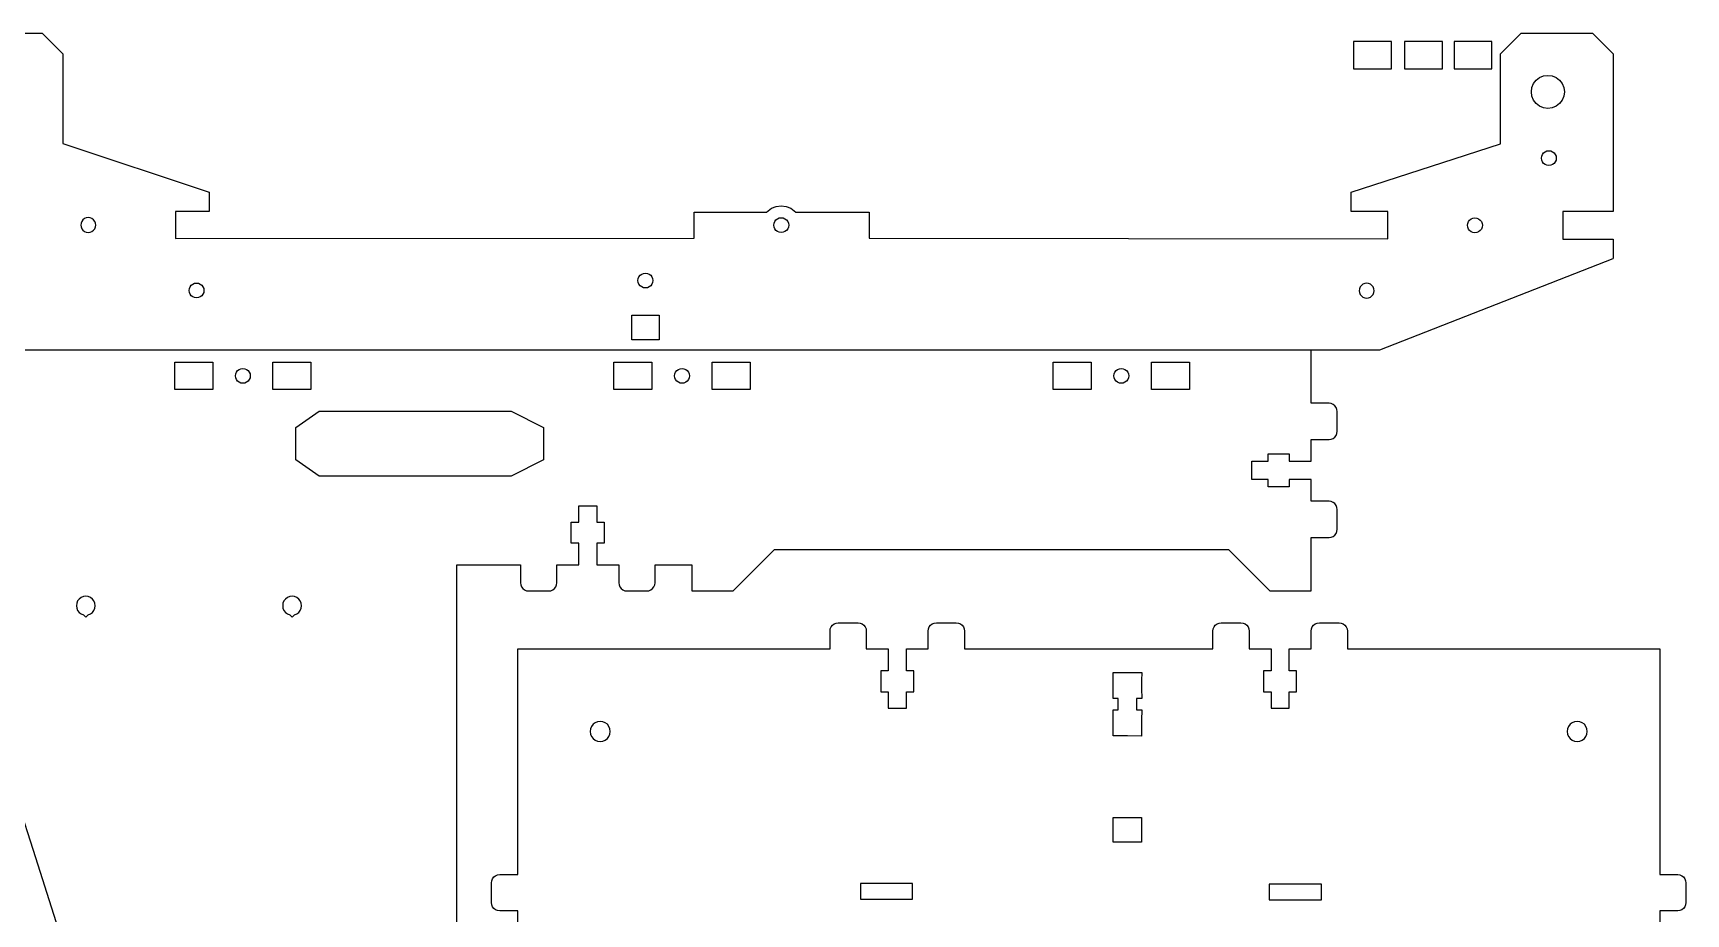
# Model space of a CAD drawing. Extents: x 80 to 899, y 36 to 580.
# Drawn here: x 498.6 to 899.2, y 366 to 579.6 of the extents above; entities that cross this region are included whole.
import ezdxf

# ---------------------------------------------------------------- set-up
doc = ezdxf.new("R2010")
doc.units = 0
doc.layers.get('0').update_dxf_attribs({"linetype": 'CONTINUOUS'})

msp = doc.modelspace()

# ---------------------------------------------------------------- linework, layer by layer
at = {"color": 5}
for p, q in [((483.505729, 579.637229), (500.839959, 579.637229)), ((500.839959, 579.637229), (505.851153, 574.636026)), ((854.264138, 574.575354), (859.275332, 579.576557)), ((859.275332, 579.576557), (876.609562, 579.576557)), ((876.609562, 579.576557), (881.620728, 574.575354)), ((505.851153, 574.636026), (505.848331, 552.814688)), ((854.264138, 552.800724), (854.264138, 574.575354)), ((881.620728, 574.575354), (881.620728, 536.36588)), ((505.848331, 552.814688), (541.322733, 541.065693)), ((818.106674, 541.06725), (854.264138, 552.800724)), ((541.322733, 541.065693), (541.322676, 536.364336)), ((818.106674, 536.36588), (818.106674, 541.06725)), ((676.441391, 536.219296), (677.611682, 537.144788)), ((677.611682, 537.144788), (678.750392, 537.615427)), ((678.750392, 537.615427), (679.972358, 537.775927)), ((679.972358, 537.775927), (681.194324, 537.615427)), ((681.194324, 537.615427), (682.333034, 537.144709)), ((682.333034, 537.144709), (683.490794, 536.218653)), ((533.164309, 536.364336), (533.153585, 529.807298)), ((541.322676, 536.364336), (533.164309, 536.364336)), ((658.843989, 529.921372), (658.846811, 536.218732)), ((658.846811, 536.218732), (676.441391, 536.219296)), ((683.490794, 536.218653), (701.272713, 536.218709)), ((701.272713, 536.218709), (701.272713, 529.923181)), ((826.972036, 536.36588), (818.106674, 536.36588)), ((826.972036, 529.777735), (826.972036, 536.36588)), ((881.620728, 536.36588), (869.397938, 536.36588)), ((869.397938, 536.36588), (869.397938, 529.664711)), ((533.153585, 529.807298), (658.843989, 529.921372)), ((701.272713, 529.923181), (826.972036, 529.777735)), ((869.397938, 529.664711), (881.620728, 529.664711)), ((881.620728, 529.664711), (881.620728, 524.96334)), ((808.384654, 489.866712), (808.384654, 502.790825)), ((812.73463, 489.866712), (808.384654, 489.866712)), ((813.252254, 489.798697), (812.73463, 489.866712)), ((813.734628, 489.599307), (813.252254, 489.798697)), ((814.148846, 489.282117), (813.734628, 489.599307)), ((814.466656, 488.868718), (814.148846, 489.282117)), ((814.66647, 488.387332), (814.466656, 488.868718)), ((814.734626, 487.870724), (814.66647, 488.387332)), ((814.734626, 483.080284), (814.734626, 487.870724)), ((808.384654, 475.794886), (808.384654, 481.084324)), ((808.384654, 481.084324), (812.73463, 481.084324)), ((812.73463, 481.084324), (813.252254, 481.152311)), ((813.252254, 481.152311), (813.734628, 481.351701)), ((813.734628, 481.351701), (814.148846, 481.668919)), ((814.148846, 481.668919), (814.466656, 482.082318)), ((814.466656, 482.082318), (814.66647, 482.563704)), ((814.66647, 482.563704), (814.734626, 483.080284)), ((797.984737, 475.794886), (797.984737, 477.591287)), ((797.984737, 477.591287), (803.084719, 477.591287)), ((803.084719, 477.591287), (803.084719, 475.794886)), ((794.034783, 471.403706), (794.034783, 475.794886)), ((794.034783, 475.794886), (797.984737, 475.794886)), ((803.084719, 475.794886), (808.384654, 475.794886)), ((797.984737, 471.403706), (794.034783, 471.403706)), ((797.984737, 469.607277), (797.984737, 471.403706)), ((803.084719, 469.607277), (797.984737, 469.607277)), ((808.384654, 471.403706), (803.084719, 471.403706)), ((803.084719, 471.403706), (803.084719, 469.607277)), ((808.384654, 466.114269), (808.384654, 471.403706)), ((630.886096, 461.074401), (630.886096, 465.016509)), ((630.886096, 465.016509), (635.286053, 465.016509)), ((635.286053, 465.016509), (635.286053, 461.074401)), ((812.73463, 466.114269), (808.384654, 466.114269)), ((813.252254, 466.046282), (812.73463, 466.114269)), ((813.734628, 465.846892), (813.252254, 466.046282)), ((814.148846, 465.529702), (813.734628, 465.846892)), ((814.466656, 465.116303), (814.148846, 465.529702)), ((814.66647, 464.634917), (814.466656, 465.116303)), ((629.086111, 455.984608), (629.086111, 461.074401)), ((629.086111, 461.074401), (630.886096, 461.074401)), ((635.286053, 461.074401), (637.08601, 461.074401)), ((637.08601, 461.074401), (637.08601, 455.984608)), ((814.734626, 464.118309), (814.66647, 464.634917)), ((814.734626, 459.327897), (814.734626, 464.118309)), ((808.384654, 444.407796), (808.384654, 457.331909)), ((808.384654, 457.331909), (812.73463, 457.331909)), ((812.73463, 457.331909), (813.252254, 457.399924)), ((813.252254, 457.399924), (813.734628, 457.599314)), ((813.734628, 457.599314), (814.148846, 457.916532)), ((814.148846, 457.916532), (814.466656, 458.329903)), ((814.466656, 458.329903), (814.66647, 458.811318)), ((814.66647, 458.811318), (814.734626, 459.327897)), ((630.886096, 455.984608), (629.086111, 455.984608)), ((630.886096, 450.695199), (630.886096, 455.984608)), ((637.08601, 455.984608), (635.286053, 455.984608)), ((635.286053, 455.984608), (635.286053, 450.695199)), ((668.329054, 444.407796), (678.328978, 454.387795)), ((678.328978, 454.387795), (788.384807, 454.387795)), ((788.384807, 454.387795), (798.384759, 444.407796)), ((601.38631, 334.428082), (601.38631, 450.695199)), ((601.38631, 450.695199), (616.786161, 450.695199)), ((616.786161, 450.695199), (616.786161, 446.353888)), ((625.586104, 446.353888), (625.586104, 450.695199)), ((625.586104, 450.695199), (630.886096, 450.695199)), ((635.286053, 450.695199), (640.585989, 450.695199)), ((640.585989, 450.695199), (640.585989, 446.353888)), ((649.385932, 446.353888), (649.385932, 450.695199)), ((649.385932, 450.695199), (658.329103, 450.695199)), ((658.329103, 450.695199), (658.329103, 444.407796)), ((616.786161, 446.353888), (616.854346, 445.83728)), ((616.854346, 445.83728), (617.054131, 445.355893)), ((617.054131, 445.355893), (617.371998, 444.942494)), ((617.371998, 444.942494), (617.786159, 444.625305)), ((624.586106, 444.625305), (625.000323, 444.942494)), ((625.000323, 444.942494), (625.318162, 445.355893)), ((625.318162, 445.355893), (625.517975, 445.83728)), ((625.517975, 445.83728), (625.586104, 446.353888)), ((640.585989, 446.353888), (640.654146, 445.83728)), ((640.654146, 445.83728), (640.853931, 445.355893)), ((640.853931, 445.355893), (641.17177, 444.942494)), ((641.17177, 444.942494), (641.585987, 444.625305)), ((648.385934, 444.625305), (648.800152, 444.942494)), ((648.800152, 444.942494), (649.11799, 445.355893)), ((649.11799, 445.355893), (649.317747, 445.83728)), ((649.317747, 445.83728), (649.385932, 446.353888)), ((617.786159, 444.625305), (618.268533, 444.425915)), ((618.268533, 444.425915), (618.786185, 444.357899)), ((618.786185, 444.357899), (623.586136, 444.357899)), ((623.586136, 444.357899), (624.103788, 444.425915)), ((624.103788, 444.425915), (624.586106, 444.625305)), ((641.585987, 444.625305), (642.068333, 444.425915)), ((642.068333, 444.425915), (642.585985, 444.357899)), ((642.585985, 444.357899), (647.385964, 444.357899)), ((647.385964, 444.357899), (647.903588, 444.425915)), ((647.903588, 444.425915), (648.385934, 444.625305)), ((658.329103, 444.407796), (668.329054, 444.407796)), ((798.384759, 444.407796), (808.384654, 444.407796))]:
    msp.add_line(p, q, dxfattribs=at)
at = {"color": 0}
for p, q in [((827.88917, 577.588068), (818.707578, 577.588068)), ((818.707578, 577.588068), (818.707578, 570.988132)), ((827.88917, 570.988132), (827.88917, 577.588068)), ((840.226424, 577.588068), (831.044832, 577.588068)), ((831.044832, 577.588068), (831.044832, 570.988132)), ((840.226424, 570.988132), (840.226424, 577.588068)), ((852.230239, 577.588068), (843.048647, 577.588068)), ((843.048647, 577.588068), (843.048647, 570.988132)), ((852.230239, 570.988132), (852.230239, 577.588068)), ((818.707578, 570.988132), (827.88917, 570.988132)), ((831.044832, 570.988132), (840.226424, 570.988132)), ((843.048647, 570.988132), (852.230239, 570.988132))]:
    msp.add_line(p, q, dxfattribs=at)
at = {"color": 7}
for p, q in [((863.785385, 568.838058), (864.752278, 569.23777)), ((864.752278, 569.23777), (865.789868, 569.37408)), ((865.789868, 569.37408), (866.827458, 569.23777)), ((866.827458, 569.23777), (867.794351, 568.838058)), ((861.78093, 565.373131), (861.917525, 566.408661)), ((861.917525, 564.337602), (861.78093, 565.373131)), ((861.917525, 566.408661), (862.318027, 567.373607)), ((862.318027, 567.373607), (862.955115, 568.202268)), ((862.955115, 568.202268), (863.785385, 568.838058)), ((867.794351, 568.838058), (868.624621, 568.202268)), ((868.624621, 568.202268), (869.261738, 567.373607)), ((869.261738, 567.373607), (869.662239, 566.408661)), ((869.662239, 566.408661), (869.798835, 565.373131)), ((869.798835, 565.373131), (869.662239, 564.337602)), ((862.318027, 563.372656), (861.917525, 564.337602)), ((862.955115, 562.544023), (862.318027, 563.372656)), ((863.785385, 561.908204), (862.955115, 562.544023)), ((864.752278, 561.508493), (863.785385, 561.908204)), ((865.789868, 561.37218), (864.752278, 561.508493)), ((866.827458, 561.508493), (865.789868, 561.37218)), ((867.794351, 561.908204), (866.827458, 561.508493)), ((868.624621, 562.544023), (867.794351, 561.908204)), ((869.261738, 563.372656), (868.624621, 562.544023)), ((869.662239, 564.337602), (869.261738, 563.372656)), ((864.220346, 549.307377), (864.281814, 549.773383)), ((864.281814, 548.841372), (864.220346, 549.307377)), ((864.281814, 549.773383), (864.462041, 550.20761)), ((864.462041, 548.407173), (864.281814, 548.841372)), ((864.462041, 550.20761), (864.748722, 550.580479)), ((864.748722, 550.580479), (865.122356, 550.866599)), ((865.122356, 550.866599), (865.557458, 551.046459)), ((865.557458, 551.046459), (866.024366, 551.107842)), ((866.024366, 551.107842), (866.491275, 551.046459)), ((866.491275, 551.046459), (866.926377, 550.866599)), ((866.926377, 550.866599), (867.300011, 550.580479)), ((867.300011, 550.580479), (867.586692, 550.20761)), ((867.586692, 550.20761), (867.766919, 549.773383)), ((867.766919, 548.841372), (867.586692, 548.407173)), ((867.766919, 549.773383), (867.828387, 549.307377)), ((867.828387, 549.307377), (867.766919, 548.841372)), ((864.748722, 548.034301), (864.462041, 548.407173)), ((865.122356, 547.748156), (864.748722, 548.034301)), ((865.557458, 547.568296), (865.122356, 547.748156)), ((866.024366, 547.506941), (865.557458, 547.568296)), ((866.491275, 547.568296), (866.024366, 547.506941)), ((866.926377, 547.748156), (866.491275, 547.568296)), ((867.300011, 548.034301), (866.926377, 547.748156)), ((867.586692, 548.407173), (867.300011, 548.034301)), ((510.274704, 533.541936), (510.213236, 533.075956)), ((510.213236, 533.075956), (510.274704, 532.609954)), ((510.454931, 533.976163), (510.274704, 533.541936)), ((510.741612, 534.349035), (510.454931, 533.976163)), ((511.115246, 534.63518), (510.741612, 534.349035)), ((511.550348, 534.81504), (511.115246, 534.63518)), ((512.017257, 534.876367), (511.550348, 534.81504)), ((512.484165, 534.81504), (512.017257, 534.876367)), ((512.919267, 534.63518), (512.484165, 534.81504)), ((513.292901, 534.349035), (512.919267, 534.63518)), ((513.579583, 533.976163), (513.292901, 534.349035)), ((513.75981, 533.541936), (513.579583, 533.976163)), ((513.821278, 533.075956), (513.75981, 533.541936)), ((513.75981, 532.609954), (513.821278, 533.075956)), ((678.168337, 533.063993), (678.229805, 533.529967)), ((678.229805, 532.597987), (678.168337, 533.063993)), ((678.229805, 533.529967), (678.410032, 533.964197)), ((678.410032, 533.964197), (678.696714, 534.337069)), ((678.696714, 534.337069), (679.070348, 534.623214)), ((679.070348, 534.623214), (679.50545, 534.803074)), ((679.50545, 534.803074), (679.972358, 534.864401)), ((679.972358, 534.864401), (680.439266, 534.803074)), ((680.439266, 534.803074), (680.874368, 534.623214)), ((680.874368, 534.623214), (681.248002, 534.337069)), ((681.248002, 534.337069), (681.534684, 533.964197)), ((681.534684, 533.964197), (681.714911, 533.529967)), ((681.714911, 533.529967), (681.776379, 533.063993)), ((681.776379, 533.063993), (681.714911, 532.597987)), ((846.29407, 533.015309), (846.355538, 533.481286)), ((846.355538, 532.549304), (846.29407, 533.015309)), ((846.355538, 533.481286), (846.535765, 533.915514)), ((846.535765, 533.915514), (846.822446, 534.288386)), ((846.822446, 534.288386), (847.19608, 534.574531)), ((847.19608, 534.574531), (847.631182, 534.754391)), ((847.631182, 534.754391), (848.098091, 534.815718)), ((848.098091, 534.815718), (848.564999, 534.754391)), ((848.564999, 534.754391), (849.000101, 534.574531)), ((849.000101, 534.574531), (849.373735, 534.288386)), ((849.373735, 534.288386), (849.660416, 533.915514)), ((849.660416, 533.915514), (849.840644, 533.481286)), ((849.840644, 533.481286), (849.902112, 533.015309)), ((849.902112, 533.015309), (849.840644, 532.549304)), ((510.274704, 532.609954), (510.454931, 532.175726)), ((510.454931, 532.175726), (510.741612, 531.802854)), ((510.741612, 531.802854), (511.115246, 531.516738)), ((511.115246, 531.516738), (511.550348, 531.336849)), ((511.550348, 531.336849), (512.017257, 531.275494)), ((512.017257, 531.275494), (512.484165, 531.336849)), ((512.484165, 531.336849), (512.919267, 531.516738)), ((512.919267, 531.516738), (513.292901, 531.802854)), ((513.292901, 531.802854), (513.579583, 532.175726)), ((513.579583, 532.175726), (513.75981, 532.609954)), ((678.410032, 532.16376), (678.229805, 532.597987)), ((678.696714, 531.790888), (678.410032, 532.16376)), ((679.070348, 531.504771), (678.696714, 531.790888)), ((679.50545, 531.324883), (679.070348, 531.504771)), ((679.972358, 531.263528), (679.50545, 531.324883)), ((680.439266, 531.324883), (679.972358, 531.263528)), ((680.874368, 531.504771), (680.439266, 531.324883)), ((681.248002, 531.790888), (680.874368, 531.504771)), ((681.534684, 532.16376), (681.248002, 531.790888)), ((681.714911, 532.597987), (681.534684, 532.16376)), ((846.535765, 532.115077), (846.355538, 532.549304)), ((846.822446, 531.742205), (846.535765, 532.115077)), ((847.19608, 531.456088), (846.822446, 531.742205)), ((847.631182, 531.2762), (847.19608, 531.456088)), ((848.098091, 531.214844), (847.631182, 531.2762)), ((848.564999, 531.2762), (848.098091, 531.214844)), ((849.000101, 531.456088), (848.564999, 531.2762)), ((849.373735, 531.742205), (849.000101, 531.456088)), ((849.660416, 532.115077), (849.373735, 531.742205)), ((849.840644, 532.549304), (849.660416, 532.115077)), ((645.498462, 520.531802), (645.784522, 520.904589)), ((645.784522, 520.904589), (646.15731, 521.190647)), ((646.15731, 521.190647), (646.591424, 521.370454)), ((646.591424, 521.370454), (647.057288, 521.431809)), ((647.057288, 521.431809), (647.523181, 521.370454)), ((647.523181, 521.370454), (647.957295, 521.190647)), ((647.957295, 521.190647), (648.330082, 520.904589)), ((648.330082, 520.904589), (648.616143, 520.531802)), ((536.45519, 517.227742), (536.516658, 517.693719)), ((536.516658, 516.761736), (536.45519, 517.227742)), ((536.516658, 517.693719), (536.696885, 518.127974)), ((536.696885, 518.127974), (536.983566, 518.500846)), ((536.983566, 518.500846), (537.3572, 518.786963)), ((537.3572, 518.786963), (537.792302, 518.966823)), ((537.792302, 518.966823), (538.25921, 519.02815)), ((538.25921, 519.02815), (538.726147, 518.966823)), ((538.726147, 518.966823), (539.161221, 518.786963)), ((539.161221, 518.786963), (539.534855, 518.500846)), ((539.534855, 518.500846), (539.821536, 518.127974)), ((539.821536, 518.127974), (540.001763, 517.693719)), ((540.001763, 517.693719), (540.063231, 517.227742)), ((540.063231, 517.227742), (540.001763, 516.761736)), ((645.257303, 519.631795), (645.31863, 520.09766)), ((645.31863, 519.165931), (645.257303, 519.631795)), ((645.31863, 520.09766), (645.498462, 520.531802)), ((645.498462, 518.731789), (645.31863, 519.165931)), ((645.784522, 518.359001), (645.498462, 518.731789)), ((646.15731, 518.072941), (645.784522, 518.359001)), ((646.591424, 517.893137), (646.15731, 518.072941)), ((647.057288, 517.83181), (646.591424, 517.893137)), ((647.523181, 517.893137), (647.057288, 517.83181)), ((647.957295, 518.072941), (647.523181, 517.893137)), ((648.330082, 518.359001), (647.957295, 518.072941)), ((648.616143, 518.731789), (648.330082, 518.359001)), ((648.616143, 520.531802), (648.795975, 520.09766)), ((648.795975, 519.165931), (648.616143, 518.731789)), ((648.795975, 520.09766), (648.857302, 519.631795)), ((648.857302, 519.631795), (648.795975, 519.165931)), ((820.113584, 517.633069), (820.052116, 517.167092)), ((820.052116, 517.167092), (820.113584, 516.701087)), ((820.293811, 518.067325), (820.113584, 517.633069)), ((820.580493, 518.440197), (820.293811, 518.067325)), ((820.954127, 518.726314), (820.580493, 518.440197)), ((821.3892, 518.906171), (820.954127, 518.726314)), ((821.856137, 518.967501), (821.3892, 518.906171)), ((822.323046, 518.906171), (821.856137, 518.967501)), ((822.758148, 518.726314), (822.323046, 518.906171)), ((823.131782, 518.440197), (822.758148, 518.726314)), ((823.418463, 518.067325), (823.131782, 518.440197)), ((823.59869, 517.633069), (823.418463, 518.067325)), ((823.660158, 517.167092), (823.59869, 517.633069)), ((823.59869, 516.701087), (823.660158, 517.167092)), ((536.696885, 516.327509), (536.516658, 516.761736)), ((536.983566, 515.954637), (536.696885, 516.327509)), ((537.3572, 515.66852), (536.983566, 515.954637)), ((537.792302, 515.48866), (537.3572, 515.66852)), ((538.25921, 515.427277), (537.792302, 515.48866)), ((538.726147, 515.48866), (538.25921, 515.427277)), ((539.161221, 515.66852), (538.726147, 515.48866)), ((539.534855, 515.954637), (539.161221, 515.66852)), ((539.821536, 516.327509), (539.534855, 515.954637)), ((540.001763, 516.761736), (539.821536, 516.327509)), ((820.113584, 516.701087), (820.293811, 516.266857)), ((820.293811, 516.266857), (820.580493, 515.893985)), ((820.580493, 515.893985), (820.954127, 515.607871)), ((820.954127, 515.607871), (821.3892, 515.428011)), ((821.3892, 515.428011), (821.856137, 515.366627)), ((821.856137, 515.366627), (822.323046, 515.428011)), ((822.323046, 515.428011), (822.758148, 515.607871)), ((822.758148, 515.607871), (823.131782, 515.893985)), ((823.131782, 515.893985), (823.418463, 516.266857)), ((823.418463, 516.266857), (823.59869, 516.701087)), ((643.762795, 505.283016), (643.762795, 511.237397)), ((643.762795, 511.237397), (650.349608, 511.237397)), ((650.349608, 511.237397), (650.349608, 505.283016)), ((650.349608, 505.283016), (643.762795, 505.283016)), ((532.98682, 499.796842), (542.186756, 499.796842)), ((532.98682, 493.21003), (532.98682, 499.796842)), ((542.186756, 499.796842), (542.186756, 493.21003)), ((547.684953, 496.503394), (547.746393, 496.968806)), ((547.746393, 496.968806), (547.926394, 497.402497)), ((547.926394, 497.402497), (548.212708, 497.774889)), ((548.212708, 497.774889), (548.585834, 498.060639)), ((548.585834, 498.060639), (549.020372, 498.240302)), ((549.020372, 498.240302), (549.486688, 498.301516)), ((549.486688, 498.301516), (549.953032, 498.240302)), ((549.953032, 498.240302), (550.387569, 498.060639)), ((550.387569, 498.060639), (550.760695, 497.774889)), ((550.760695, 497.774889), (551.047038, 497.402497)), ((551.047038, 497.402497), (551.227039, 496.968806)), ((551.227039, 496.968806), (551.288394, 496.503394)), ((556.786648, 499.796842), (565.986584, 499.796842)), ((556.786648, 493.21003), (556.786648, 499.796842)), ((565.986584, 499.796842), (565.986584, 493.21003)), ((639.43599, 493.21003), (639.43599, 499.796842)), ((639.43599, 499.796842), (648.635926, 499.796842)), ((648.635926, 499.796842), (648.635926, 493.21003)), ((654.13418, 496.503394), (654.195563, 496.968806)), ((654.195563, 496.968806), (654.375536, 497.402497)), ((654.375536, 497.402497), (654.661851, 497.774889)), ((654.661851, 497.774889), (655.035033, 498.060639)), ((655.035033, 498.060639), (655.469542, 498.240302)), ((655.469542, 498.240302), (655.935886, 498.301516)), ((655.935886, 498.301516), (656.402202, 498.240302)), ((656.402202, 498.240302), (656.836712, 498.060639)), ((656.836712, 498.060639), (657.209866, 497.774889)), ((657.209866, 497.774889), (657.49618, 497.402497)), ((657.49618, 497.402497), (657.67621, 496.968806)), ((657.67621, 496.968806), (657.737593, 496.503394)), ((663.235818, 493.21003), (663.235818, 499.796842)), ((663.235818, 499.796842), (672.435783, 499.796842)), ((672.435783, 499.796842), (672.435783, 493.21003)), ((745.88516, 499.796842), (755.085097, 499.796842)), ((745.88516, 493.21003), (745.88516, 499.796842)), ((755.085097, 499.796842), (755.085097, 493.21003)), ((760.583322, 496.503394), (760.644705, 496.968806)), ((760.644705, 496.968806), (760.824707, 497.402497)), ((760.824707, 497.402497), (761.111021, 497.774889)), ((761.111021, 497.774889), (761.484175, 498.060639)), ((761.484175, 498.060639), (761.918685, 498.240302)), ((761.918685, 498.240302), (762.385029, 498.301516)), ((762.385029, 498.301516), (762.851344, 498.240302)), ((762.851344, 498.240302), (763.285882, 498.060639)), ((763.285882, 498.060639), (763.659036, 497.774889)), ((763.659036, 497.774889), (763.945351, 497.402497)), ((763.945351, 497.402497), (764.125352, 496.968806)), ((764.125352, 496.968806), (764.186735, 496.503394)), ((769.68496, 493.21003), (769.68496, 499.796842)), ((769.68496, 499.796842), (778.884897, 499.796842)), ((778.884897, 499.796842), (778.884897, 493.21003)), ((542.186756, 493.21003), (532.98682, 493.21003)), ((547.746393, 496.038037), (547.684953, 496.503394)), ((547.926394, 495.604375), (547.746393, 496.038037)), ((548.212708, 495.231982), (547.926394, 495.604375)), ((548.585834, 494.946204), (548.212708, 495.231982)), ((549.020372, 494.766542), (548.585834, 494.946204)), ((549.486688, 494.705299), (549.020372, 494.766542)), ((549.953032, 494.766542), (549.486688, 494.705299)), ((550.387569, 494.946204), (549.953032, 494.766542)), ((550.760695, 495.231982), (550.387569, 494.946204)), ((551.047038, 495.604375), (550.760695, 495.231982)), ((551.227039, 496.038037), (551.047038, 495.604375)), ((551.288394, 496.503394), (551.227039, 496.038037)), ((565.986584, 493.21003), (556.786648, 493.21003)), ((648.635926, 493.21003), (639.43599, 493.21003)), ((654.195563, 496.038037), (654.13418, 496.503394)), ((654.375536, 495.604375), (654.195563, 496.038037)), ((654.661851, 495.231982), (654.375536, 495.604375)), ((655.035033, 494.946204), (654.661851, 495.231982)), ((655.469542, 494.766542), (655.035033, 494.946204)), ((655.935886, 494.705299), (655.469542, 494.766542)), ((656.402202, 494.766542), (655.935886, 494.705299)), ((656.836712, 494.946204), (656.402202, 494.766542)), ((657.209866, 495.231982), (656.836712, 494.946204)), ((657.49618, 495.604375), (657.209866, 495.231982)), ((657.67621, 496.038037), (657.49618, 495.604375)), ((657.737593, 496.503394), (657.67621, 496.038037)), ((672.435783, 493.21003), (663.235818, 493.21003)), ((755.085097, 493.21003), (745.88516, 493.21003)), ((760.644705, 496.038037), (760.583322, 496.503394)), ((760.824707, 495.604375), (760.644705, 496.038037)), ((761.111021, 495.231982), (760.824707, 495.604375)), ((761.484175, 494.946204), (761.111021, 495.231982)), ((761.918685, 494.766542), (761.484175, 494.946204)), ((762.385029, 494.705299), (761.918685, 494.766542)), ((762.851344, 494.766542), (762.385029, 494.705299)), ((763.285882, 494.946204), (762.851344, 494.766542)), ((763.659036, 495.231982), (763.285882, 494.946204)), ((763.945351, 495.604375), (763.659036, 495.231982)), ((764.125352, 496.038037), (763.945351, 495.604375)), ((764.186735, 496.503394), (764.125352, 496.038037)), ((778.884897, 493.21003), (769.68496, 493.21003)), ((562.36779, 484.003066), (567.950766, 487.928946)), ((567.950766, 487.928946), (614.551271, 487.928946)), ((614.551271, 487.928946), (622.320623, 484.003066)), ((562.36779, 476.151277), (562.36779, 484.003066)), ((622.320623, 484.003066), (622.320623, 476.151277)), ((567.950766, 472.225396), (562.36779, 476.151277)), ((622.320623, 476.151277), (614.551271, 472.225396)), ((614.551271, 472.225396), (567.950766, 472.225396)), ((509.21297, 441.377328), (509.134996, 440.785648)), ((509.134996, 440.785648), (509.213149, 440.193933)), ((509.441754, 441.928745), (509.21297, 441.377328)), ((509.805726, 442.402261), (509.441754, 441.928745)), ((510.280068, 442.765623), (509.805726, 442.402261)), ((510.832527, 442.994084), (510.280068, 442.765623)), ((511.425356, 443.072057), (510.832527, 442.994084)), ((512.01822, 442.994228), (511.425356, 443.072057)), ((512.570751, 442.765946), (512.01822, 442.994228)), ((513.045201, 442.402728), (512.570751, 442.765946)), ((513.409317, 441.929284), (513.045201, 442.402728)), ((513.638245, 441.377938), (513.409317, 441.929284)), ((513.716362, 440.786295), (513.638245, 441.377938)), ((513.638389, 440.194544), (513.716362, 440.786295)), ((559.215184, 441.379755), (559.13721, 440.788075)), ((559.13721, 440.788075), (559.215363, 440.19636)), ((559.443968, 441.931172), (559.215184, 441.379755)), ((559.807941, 442.404688), (559.443968, 441.931172)), ((560.282282, 442.76805), (559.807941, 442.404688)), ((560.834742, 442.996511), (560.282282, 442.76805)), ((561.42757, 443.074484), (560.834742, 442.996511)), ((562.020435, 442.996655), (561.42757, 443.074484)), ((562.572966, 442.768373), (562.020435, 442.996655)), ((563.047415, 442.405155), (562.572966, 442.768373)), ((563.411531, 441.931711), (563.047415, 442.405155)), ((563.640459, 441.380365), (563.411531, 441.931711)), ((563.718577, 440.788722), (563.640459, 441.380365)), ((563.640603, 440.196971), (563.718577, 440.788722)), ((509.213149, 440.193933), (509.442077, 439.642587)), ((509.442077, 439.642587), (509.806157, 439.169179)), ((509.806157, 439.169179), (510.280643, 438.805925)), ((510.280643, 438.805925), (510.833102, 438.577644)), ((510.833102, 438.577644), (511.426002, 437.994764)), ((511.426002, 437.994764), (512.018903, 438.577787)), ((512.018903, 438.577787), (512.571326, 438.806249)), ((512.571326, 438.806249), (513.045704, 439.169646)), ((513.045704, 439.169646), (513.409676, 439.643198)), ((513.409676, 439.643198), (513.638389, 440.194544)), ((559.215363, 440.19636), (559.444292, 439.645014)), ((559.444292, 439.645014), (559.808372, 439.171606)), ((559.808372, 439.171606), (560.282857, 438.808352)), ((560.282857, 438.808352), (560.835316, 438.580071)), ((560.835316, 438.580071), (561.428217, 437.997191)), ((561.428217, 437.997191), (562.021117, 438.580214)), ((562.021117, 438.580214), (562.57354, 438.808676)), ((562.57354, 438.808676), (563.047918, 439.172073)), ((563.047918, 439.172073), (563.41189, 439.645625)), ((563.41189, 439.645625), (563.640603, 440.196971)), ((760.43874, 418.249725), (760.442691, 420.740465)), ((760.442691, 422.665464), (760.442691, 424.590462)), ((760.442691, 424.590462), (767.343758, 424.590281)), ((760.442691, 420.740465), (760.442691, 422.665464)), ((767.343758, 424.590281), (767.327953, 422.660731)), ((767.327953, 422.660731), (767.327953, 420.735733)), ((767.327953, 420.735733), (767.331904, 418.244992)), ((761.669595, 418.248313), (760.43874, 418.249725)), ((761.669595, 415.531925), (761.669595, 418.248313)), ((767.331904, 418.244992), (766.101049, 418.243581)), ((766.101049, 418.243581), (766.101049, 415.527192)), ((635.459705, 412.656797), (634.868816, 412.412026)), ((636.09383, 412.740278), (635.459705, 412.656797)), ((636.727927, 412.656797), (636.09383, 412.740278)), ((637.318815, 412.412026), (636.727927, 412.656797)), ((760.440941, 415.530796), (761.669595, 415.531925)), ((760.443763, 413.040289), (760.440941, 415.530796)), ((760.443763, 411.115288), (760.443763, 413.040289)), ((766.101049, 415.527192), (767.329703, 415.526063)), ((767.329703, 415.526063), (767.326881, 413.035556)), ((767.326881, 413.035556), (767.326881, 411.110555)), ((872.259615, 412.656797), (871.668726, 412.412026)), ((872.893712, 412.740278), (872.259615, 412.656797)), ((873.527837, 412.656797), (872.893712, 412.740278)), ((874.118726, 412.412026), (873.527837, 412.656797)), ((633.727312, 410.924376), (633.64383, 410.290279)), ((633.64383, 410.290279), (633.727312, 409.656154)), ((633.972055, 411.515264), (633.727312, 410.924376)), ((633.727312, 409.656154), (633.972055, 409.065265)), ((634.361409, 412.022672), (633.972055, 411.515264)), ((633.972055, 409.065265), (634.361409, 408.557858)), ((634.868816, 412.412026), (634.361409, 412.022672)), ((637.826223, 412.022672), (637.318815, 412.412026)), ((638.215576, 411.515264), (637.826223, 412.022672)), ((637.826223, 408.557858), (638.215576, 409.065265)), ((638.460348, 410.924376), (638.215576, 411.515264)), ((638.215576, 409.065265), (638.460348, 409.656154)), ((638.543829, 410.290279), (638.460348, 410.924376)), ((638.460348, 409.656154), (638.543829, 410.290279)), ((760.443763, 409.19029), (760.443763, 411.115288)), ((763.89376, 409.19029), (760.443763, 409.19029)), ((767.326881, 409.185557), (763.89376, 409.19029)), ((767.326881, 411.110555), (767.326881, 409.185557)), ((870.527194, 410.924376), (870.443712, 410.290279)), ((870.443712, 410.290279), (870.527194, 409.656154)), ((870.771965, 411.515264), (870.527194, 410.924376)), ((870.527194, 409.656154), (870.771965, 409.065265)), ((871.161319, 412.022672), (870.771965, 411.515264)), ((870.771965, 409.065265), (871.161319, 408.557858)), ((871.668726, 412.412026), (871.161319, 412.022672)), ((874.626133, 412.022672), (874.118726, 412.412026)), ((875.015487, 411.515264), (874.626133, 412.022672)), ((874.626133, 408.557858), (875.015487, 409.065265)), ((875.26023, 410.924376), (875.015487, 411.515264)), ((875.015487, 409.065265), (875.26023, 409.656154)), ((875.343739, 410.290279), (875.26023, 410.924376)), ((875.26023, 409.656154), (875.343739, 410.290279)), ((634.361409, 408.557858), (634.868816, 408.168504)), ((634.868816, 408.168504), (635.459705, 407.923761)), ((635.459705, 407.923761), (636.09383, 407.84028)), ((636.09383, 407.84028), (636.727927, 407.923761)), ((636.727927, 407.923761), (637.318815, 408.168504)), ((637.318815, 408.168504), (637.826223, 408.557858)), ((871.161319, 408.557858), (871.668726, 408.168504)), ((871.668726, 408.168504), (872.259615, 407.923761)), ((872.259615, 407.923761), (872.893712, 407.84028)), ((872.893712, 407.84028), (873.527837, 407.923761)), ((873.527837, 407.923761), (874.118726, 408.168504)), ((874.118726, 408.168504), (874.626133, 408.557858)), ((760.433196, 383.477034), (760.433196, 389.431415)), ((760.433196, 389.431415), (767.307549, 389.431415)), ((767.307549, 389.431415), (767.307549, 383.477034)), ((767.307549, 383.477034), (760.433196, 383.477034)), ((711.819217, 373.41253), (699.155877, 373.41253)), ((699.155877, 373.41253), (699.155877, 369.63564)), ((711.819217, 369.63564), (711.819217, 373.41253)), ((810.912886, 373.263533), (798.249546, 373.263533)), ((798.249546, 373.263533), (798.249546, 369.486641)), ((810.912886, 369.486641), (810.912886, 373.263533)), ((699.155877, 369.63564), (711.819217, 369.63564)), ((798.249546, 369.486641), (810.912886, 369.486641))]:
    msp.add_line(p, q, dxfattribs=at)
at = {"color": 3}
for p, q in [((825.063226, 502.809564), (881.620672, 524.963199)), ((478.480508, 502.834682), (825.063226, 502.809564))]:
    msp.add_line(p, q, dxfattribs=at)
at = {"color": 4}
for p, q in [((691.7938, 434.640271), (691.861957, 435.157895)), ((691.7938, 430.290267), (691.7938, 434.640271)), ((691.861957, 435.157895), (692.061742, 435.640269)), ((692.061742, 435.640269), (692.379581, 436.054487)), ((692.379581, 436.054487), (692.793798, 436.372325)), ((692.793798, 436.372325), (693.276172, 436.57211)), ((693.276172, 436.57211), (693.793796, 436.640267)), ((693.793796, 436.640267), (698.593804, 436.640267)), ((698.593804, 436.640267), (699.111427, 436.57211)), ((699.111427, 436.57211), (699.593802, 436.372325)), ((699.593802, 436.372325), (700.008019, 436.054487)), ((700.008019, 436.054487), (700.325858, 435.640269)), ((700.325858, 435.640269), (700.525643, 435.157895)), ((700.525643, 435.157895), (700.5938, 434.640271)), ((700.5938, 434.640271), (700.5938, 430.290267)), ((715.593798, 434.640271), (715.661926, 435.157895)), ((715.593798, 430.290267), (715.593798, 434.640271)), ((715.661926, 435.157895), (715.86174, 435.640269)), ((715.86174, 435.640269), (716.179578, 436.054487)), ((716.179578, 436.054487), (716.593796, 436.372325)), ((716.593796, 436.372325), (717.069227, 436.572192)), ((717.069227, 436.572192), (717.586879, 436.640349)), ((717.586879, 436.640349), (722.393773, 436.640267)), ((722.393773, 436.640267), (722.911425, 436.57211)), ((722.911425, 436.57211), (723.393799, 436.372325)), ((723.393799, 436.372325), (723.807988, 436.054487)), ((723.807988, 436.054487), (724.125827, 435.640269)), ((724.125827, 435.640269), (724.32564, 435.157895)), ((724.32564, 435.157895), (724.393797, 434.640271)), ((724.393797, 434.640271), (724.393797, 430.290267)), ((784.593773, 434.640271), (784.661901, 435.157895)), ((784.593773, 430.290267), (784.593773, 434.640271)), ((784.661901, 435.157895), (784.861714, 435.640269)), ((784.861714, 435.640269), (785.179553, 436.054487)), ((785.179553, 436.054487), (785.593771, 436.372325)), ((785.593771, 436.372325), (786.076117, 436.57211)), ((786.076117, 436.57211), (786.58931, 436.652956)), ((786.58931, 436.652956), (791.393748, 436.640256)), ((791.393748, 436.640256), (791.9114, 436.572099)), ((791.9114, 436.572099), (792.393746, 436.372325)), ((792.393746, 436.372325), (792.807963, 436.054487)), ((792.807963, 436.054487), (793.125802, 435.640269)), ((793.125802, 435.640269), (793.325615, 435.157895)), ((793.325615, 435.157895), (793.393744, 434.640271)), ((793.393744, 434.640271), (793.393744, 430.290267)), ((808.393742, 434.640271), (808.461899, 435.157895)), ((808.393742, 430.290267), (808.393742, 434.640271)), ((808.461899, 435.157895), (808.661712, 435.640269)), ((808.661712, 435.640269), (808.979551, 436.054487)), ((808.979551, 436.054487), (809.39374, 436.372325)), ((809.39374, 436.372325), (809.876114, 436.57211)), ((809.876114, 436.57211), (810.393738, 436.640267)), ((810.393738, 436.640267), (815.193745, 436.640267)), ((815.193745, 436.640267), (815.711397, 436.57211)), ((815.711397, 436.57211), (816.193743, 436.372325)), ((816.193743, 436.372325), (816.607961, 436.054487)), ((816.607961, 436.054487), (816.9258, 435.640269)), ((816.9258, 435.640269), (817.125585, 435.157895)), ((817.125585, 435.157895), (817.193741, 434.640271)), ((817.193741, 434.640271), (817.193741, 430.290267)), ((616.093813, 375.590295), (616.093813, 430.290267)), ((616.093813, 430.290267), (691.7938, 430.290267)), ((700.5938, 430.290267), (705.893792, 430.290267)), ((705.893792, 430.290267), (705.893792, 424.990275)), ((710.293806, 424.990275), (710.293806, 430.290267)), ((710.293806, 430.290267), (715.593798, 430.290267)), ((724.393797, 430.290267), (784.593773, 430.290267)), ((793.393744, 430.290267), (798.693736, 430.290267)), ((798.693736, 430.290267), (798.693736, 424.990275)), ((803.09375, 424.990275), (803.09375, 430.290267)), ((803.09375, 430.290267), (808.393742, 430.290267)), ((817.193741, 430.290267), (892.893728, 430.290267)), ((892.893728, 430.290267), (892.893728, 375.590295)), ((705.893792, 424.990275), (704.093778, 424.990275)), ((704.093778, 424.990275), (704.093778, 419.890265)), ((712.093791, 424.990275), (710.293806, 424.990275)), ((712.093791, 419.890265), (712.093791, 424.990275)), ((798.693736, 424.990275), (796.893751, 424.990275)), ((796.893751, 424.990275), (796.893751, 419.890265)), ((804.893763, 424.990275), (803.09375, 424.990275)), ((804.893763, 419.890265), (804.893763, 424.990275)), ((704.093778, 419.890265), (705.893792, 419.890265)), ((705.893792, 419.890265), (705.893792, 415.940283)), ((710.293806, 415.940283), (710.293806, 419.890265)), ((710.293806, 419.890265), (712.093791, 419.890265)), ((796.893751, 419.890265), (798.693736, 419.890265)), ((798.693736, 419.890265), (798.693736, 415.940283)), ((803.09375, 415.940283), (803.09375, 419.890265)), ((803.09375, 419.890265), (804.893763, 419.890265)), ((705.893792, 415.940283), (710.293806, 415.940283)), ((798.693736, 415.940283), (803.09375, 415.940283)), ((609.743813, 373.590299), (609.81197, 374.107922)), ((609.743813, 368.790291), (609.743813, 373.590299)), ((609.81197, 374.107922), (610.011783, 374.590297)), ((610.011783, 374.590297), (610.329622, 375.004514)), ((610.329622, 375.004514), (610.743811, 375.322325)), ((610.743811, 375.322325), (611.226186, 375.522138)), ((611.226186, 375.522138), (611.743809, 375.590295)), ((611.743809, 375.590295), (616.093813, 375.590295)), ((892.893728, 375.590295), (897.243732, 375.590295)), ((897.243732, 375.590295), (897.761356, 375.522138)), ((897.761356, 375.522138), (898.24373, 375.322325)), ((898.24373, 375.322325), (898.657948, 375.004486)), ((898.657948, 375.004486), (898.975786, 374.590297)), ((898.975786, 374.590297), (899.175572, 374.107922)), ((899.175572, 374.107922), (899.243728, 373.59027)), ((899.243728, 373.59027), (899.243728, 368.790291)), ((609.81197, 368.272668), (609.743813, 368.790291)), ((899.243728, 368.790291), (899.175572, 368.272639)), ((610.011783, 367.790293), (609.81197, 368.272668)), ((610.329622, 367.376076), (610.011783, 367.790293)), ((610.743811, 367.058237), (610.329622, 367.376076)), ((611.226186, 366.858452), (610.743811, 367.058237)), ((611.743809, 366.790295), (611.226186, 366.858452)), ((616.093813, 366.790295), (611.743809, 366.790295)), ((616.093813, 361.490303), (616.093813, 366.790295)), ((897.243732, 366.790295), (892.893728, 366.790295)), ((892.893728, 366.790295), (892.893728, 361.490303)), ((897.761356, 366.858424), (897.243732, 366.790295)), ((898.24373, 367.058237), (897.761356, 366.858424)), ((898.657948, 367.376076), (898.24373, 367.058237)), ((898.975786, 367.790293), (898.657948, 367.376076)), ((899.175572, 368.272639), (898.975786, 367.790293))]:
    msp.add_line(p, q, dxfattribs=at)
at = {"color": 2}
for p, q in [((486.775852, 418.5339), (499.196663, 379.747293)), ((499.196663, 379.747293), (511.617475, 340.960683))]:
    msp.add_line(p, q, dxfattribs=at)

doc.saveas('drawing.dxf')
